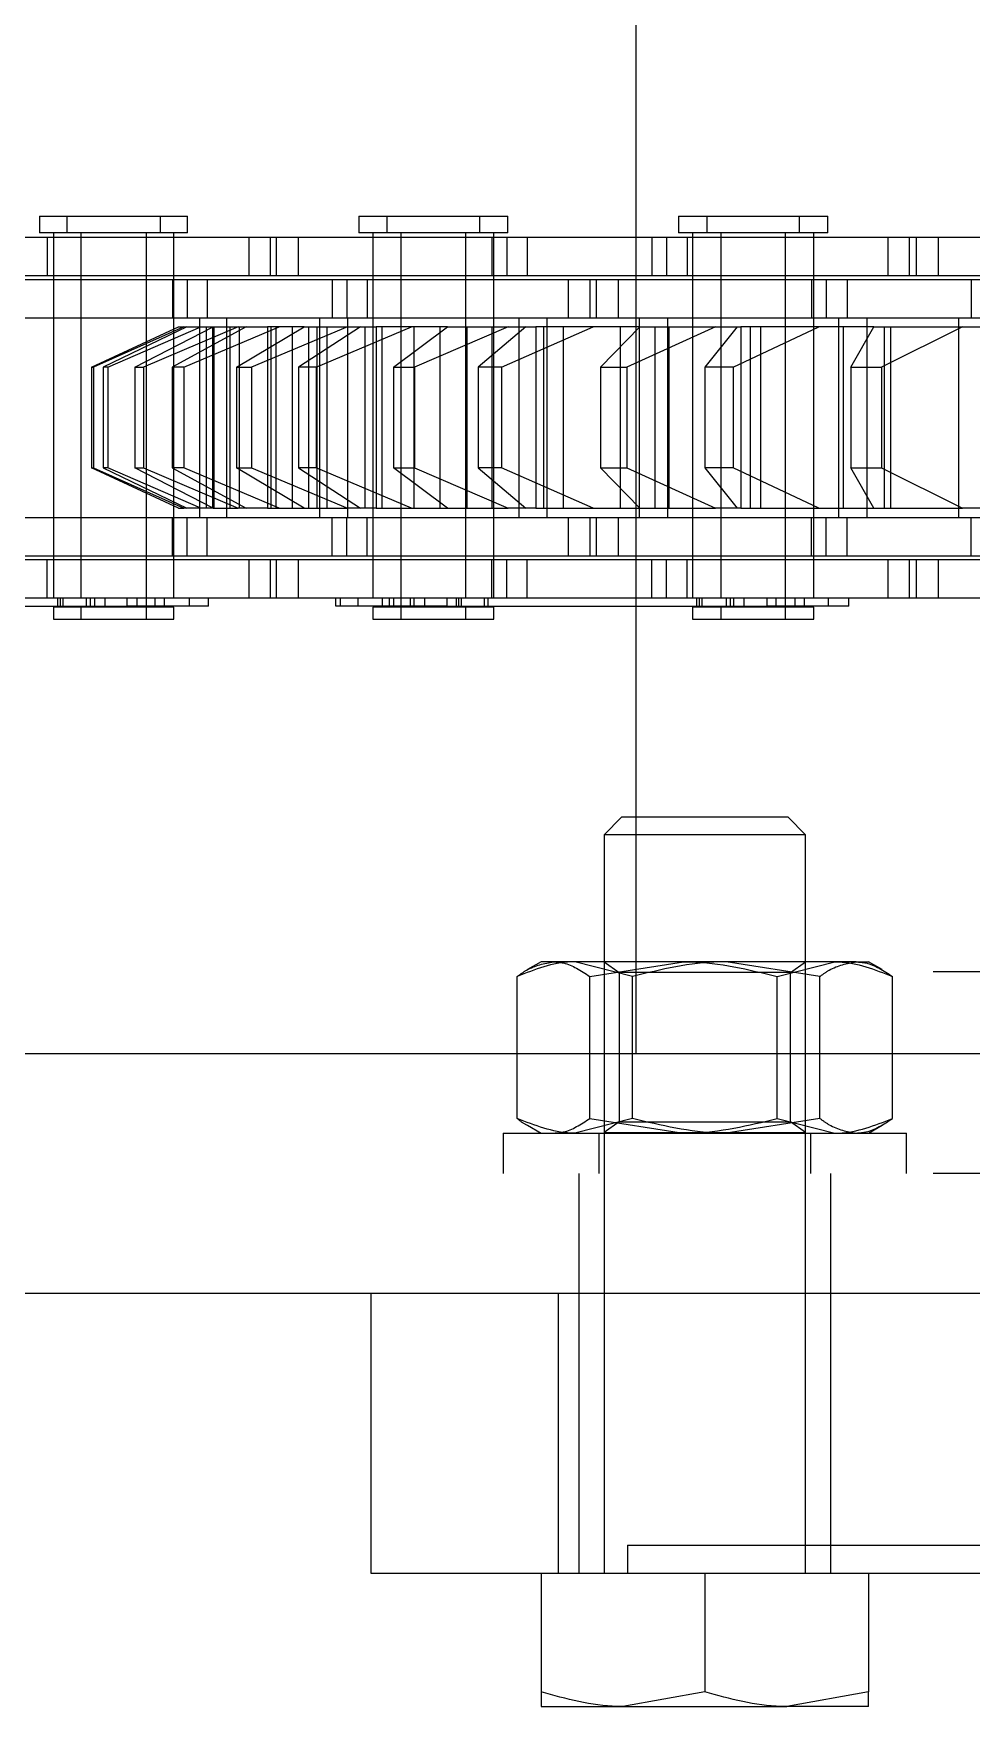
# Model space of a CAD drawing. Header units: metres. Extents: x 0 to 21025, y 0 to 14850.
# Drawn here: x 6306.4 to 6343.6, y 9030.2 to 9096.6 of the extents above; entities that cross this region are included whole.
import ezdxf

# ---------------------------------------------------------------- set-up
doc = ezdxf.new("R2010")
doc.units = ezdxf.units.M
doc.header["$LTSCALE"] = 25
doc.linetypes.add('HIDDEN2', pattern=[4.7625, 3.175, -1.5875])
doc.layers.add('SL4', color=4, linetype='Continuous')
doc.layers.add('ST1', color=7, linetype='HIDDEN2')

msp = doc.modelspace()

# ---------------------------------------------------------------- linework, layer by layer
at = {"layer": 'SL4'}
for p, q in [((6330.277, 9121.384), (6330.277, 9056.144)), ((5540.514, 9056.144), (6330.277, 9056.144)), ((6330.277, 9056.144), (6485.517, 9056.144)), ((6490.517, 9046.619), (5540.514, 9046.619)), ((6319.764, 9046.619), (6319.764, 9035.519)), ((6327.192, 9046.619), (6327.192, 9035.519)), ((6329.947, 9036.629), (6329.947, 9035.519)), ((6329.947, 9036.629), (6367.135, 9036.629)), ((6319.764, 9035.519), (6327.192, 9035.519)), ((6326.514, 9035.519), (6326.514, 9030.799)), ((6327.192, 9035.519), (6329.947, 9035.519)), ((6329.947, 9035.519), (6350.119, 9035.519)), ((6333.014, 9035.519), (6333.014, 9030.799)), ((6339.514, 9035.519), (6339.514, 9030.799)), ((6333.014, 9030.799), (6329.764, 9030.219)), ((6339.514, 9030.799), (6336.264, 9030.219)), ((6326.514, 9030.219), (6329.764, 9030.219)), ((6329.764, 9030.219), (6336.264, 9030.219)), ((6339.514, 9030.219), (6336.264, 9030.219))]:
    msp.add_line(p, q, dxfattribs=at)
for points, knots in [([(6329.764, 9030.219), (6329.687, 9030.219), (6328.59, 9030.227), (6327.514, 9030.524), (6326.514, 9030.799)], [0, 0, 0, 0, 0.0702148, 1, 1, 1, 1]), ([(6326.514, 9030.799), (6326.514, 9030.564), (6326.514, 9030.254), (6326.514, 9030.226), (6326.514, 9030.219)], [0, 0, 0, 0, 0.7581486, 1, 1, 1, 1]), ([(6336.264, 9030.219), (6336.187, 9030.219), (6335.09, 9030.227), (6334.014, 9030.524), (6333.014, 9030.799)], [0, 0, 0, 0, 0.0702148, 1, 1, 1, 1]), ([(6339.514, 9030.219), (6339.514, 9030.226), (6339.514, 9030.254), (6339.514, 9030.564), (6339.514, 9030.799)], [0, 0, 0, 0, 0.241851, 1, 1, 1, 1])]:
    msp.add_open_spline(points, degree=3, knots=knots, dxfattribs=at)
at = {"layer": 'ST1'}
for p, q in [((6306.612, 9089.384), (6307.693, 9089.384)), ((6306.612, 9089.384), (6306.612, 9088.725)), ((6307.693, 9089.384), (6312.49, 9089.384)), ((6307.693, 9089.384), (6307.693, 9088.725)), ((6311.409, 9088.725), (6311.409, 9089.384)), ((6312.49, 9088.725), (6312.49, 9089.384)), ((6319.29, 9089.384), (6320.393, 9089.384)), ((6319.29, 9089.384), (6319.29, 9088.725)), ((6320.393, 9089.384), (6325.19, 9089.384)), ((6320.393, 9089.384), (6320.393, 9088.725)), ((6324.087, 9088.725), (6324.087, 9089.384)), ((6325.19, 9088.725), (6325.19, 9089.384)), ((6331.969, 9089.384), (6333.093, 9089.384)), ((6331.969, 9089.384), (6331.969, 9088.725)), ((6333.093, 9089.384), (6337.89, 9089.384)), ((6333.093, 9089.384), (6333.093, 9088.725)), ((6336.766, 9088.725), (6336.766, 9089.384)), ((6337.89, 9088.725), (6337.89, 9089.384)), ((6300.567, 9088.541), (6306.917, 9088.541)), ((6306.616, 9088.725), (6306.612, 9088.725)), ((6307.693, 9088.725), (6306.616, 9088.725)), ((6306.917, 9088.541), (6306.917, 9087.021)), ((6306.917, 9088.541), (6316.012, 9088.541)), ((6307.166, 9088.725), (6307.166, 9074.227)), ((6307.166, 9088.541), (6307.166, 9087.021)), ((6312.49, 9088.725), (6307.693, 9088.725)), ((6308.247, 9088.725), (6308.247, 9074.227)), ((6308.247, 9088.541), (6308.247, 9087.021)), ((6310.856, 9074.227), (6310.856, 9088.725)), ((6310.856, 9087.021), (6310.856, 9088.541)), ((6311.937, 9074.227), (6311.937, 9088.725)), ((6311.937, 9087.021), (6311.937, 9088.541)), ((6314.931, 9087.021), (6314.931, 9088.541)), ((6315.769, 9088.541), (6315.769, 9087.021)), ((6316.012, 9088.541), (6316.872, 9088.541)), ((6316.012, 9087.021), (6316.012, 9088.541)), ((6316.872, 9088.541), (6325.967, 9088.541)), ((6316.872, 9088.541), (6316.872, 9087.021)), ((6319.295, 9088.725), (6319.29, 9088.725)), ((6320.393, 9088.725), (6319.295, 9088.725)), ((6319.844, 9088.725), (6319.844, 9074.227)), ((6319.844, 9088.541), (6319.844, 9087.021)), ((6325.19, 9088.725), (6320.393, 9088.725)), ((6320.947, 9088.725), (6320.947, 9074.227)), ((6320.947, 9088.541), (6320.947, 9087.021)), ((6323.534, 9074.227), (6323.534, 9088.725)), ((6323.534, 9087.021), (6323.534, 9088.541)), ((6324.566, 9088.541), (6324.566, 9087.021)), ((6324.637, 9074.227), (6324.637, 9088.725)), ((6324.637, 9087.021), (6324.637, 9088.541)), ((6325.151, 9088.541), (6325.151, 9087.021)), ((6325.967, 9088.541), (6325.967, 9087.021)), ((6325.967, 9088.541), (6332.317, 9088.541)), ((6330.906, 9088.541), (6330.906, 9087.021)), ((6331.49, 9088.541), (6331.49, 9087.021)), ((6331.973, 9088.725), (6331.969, 9088.725)), ((6333.093, 9088.725), (6331.973, 9088.725)), ((6332.317, 9088.541), (6332.317, 9087.021)), ((6332.317, 9088.541), (6341.412, 9088.541)), ((6332.522, 9088.725), (6332.522, 9074.227)), ((6332.522, 9088.541), (6332.522, 9087.021)), ((6337.89, 9088.725), (6333.093, 9088.725)), ((6333.647, 9088.725), (6333.647, 9074.227)), ((6333.647, 9088.541), (6333.647, 9087.021)), ((6336.212, 9074.227), (6336.212, 9088.725)), ((6336.212, 9087.021), (6336.212, 9088.541)), ((6337.337, 9074.227), (6337.337, 9088.725)), ((6337.337, 9087.021), (6337.337, 9088.541)), ((6340.287, 9087.021), (6340.287, 9088.541)), ((6341.126, 9088.541), (6341.126, 9087.021)), ((6341.412, 9088.541), (6342.272, 9088.541)), ((6341.412, 9087.021), (6341.412, 9088.541)), ((6342.272, 9088.541), (6351.367, 9088.541)), ((6342.272, 9088.541), (6342.272, 9087.021)), ((6300.567, 9087.021), (6306.917, 9087.021)), ((6306.917, 9087.021), (6316.012, 9087.021)), ((6316.012, 9087.021), (6316.872, 9087.021)), ((6316.872, 9087.021), (6325.967, 9087.021)), ((6325.967, 9087.021), (6332.317, 9087.021)), ((6332.317, 9087.021), (6341.412, 9087.021)), ((6341.412, 9087.021), (6342.272, 9087.021)), ((6342.272, 9087.021), (6351.367, 9087.021)), ((6304.172, 9086.869), (6313.267, 9086.869)), ((6307.166, 9086.869), (6307.166, 9085.349)), ((6308.247, 9086.869), (6308.247, 9085.349)), ((6310.856, 9085.349), (6310.856, 9086.869)), ((6311.888, 9086.869), (6311.888, 9085.349)), ((6311.937, 9085.349), (6311.937, 9086.869)), ((6312.472, 9086.869), (6312.472, 9085.349)), ((6313.267, 9086.869), (6313.267, 9085.349)), ((6313.267, 9086.869), (6319.617, 9086.869)), ((6318.227, 9086.869), (6318.227, 9085.349)), ((6318.812, 9086.869), (6318.812, 9085.349)), ((6319.617, 9086.869), (6319.617, 9085.349)), ((6319.617, 9086.869), (6328.712, 9086.869)), ((6319.844, 9086.869), (6319.844, 9085.349)), ((6320.947, 9086.869), (6320.947, 9085.349)), ((6323.534, 9085.349), (6323.534, 9086.869)), ((6324.637, 9085.349), (6324.637, 9086.869)), ((6327.609, 9085.349), (6327.609, 9086.869)), ((6328.447, 9086.869), (6328.447, 9085.349)), ((6328.712, 9086.869), (6329.572, 9086.869)), ((6328.712, 9085.349), (6328.712, 9086.869)), ((6329.572, 9086.869), (6338.667, 9086.869)), ((6329.572, 9086.869), (6329.572, 9085.349)), ((6332.522, 9086.869), (6332.522, 9085.349)), ((6333.647, 9086.869), (6333.647, 9085.349)), ((6336.212, 9085.349), (6336.212, 9086.869)), ((6337.245, 9086.869), (6337.245, 9085.349)), ((6337.337, 9085.349), (6337.337, 9086.869)), ((6337.829, 9086.869), (6337.829, 9085.349)), ((6338.667, 9086.869), (6338.667, 9085.349)), ((6338.667, 9086.869), (6345.017, 9086.869)), ((6343.584, 9086.869), (6343.584, 9085.349)), ((6304.172, 9085.349), (6313.267, 9085.349)), ((6307.166, 9085.349), (6307.166, 9077.419)), ((6308.247, 9085.349), (6308.247, 9077.419)), ((6308.675, 9083.384), (6312.128, 9084.984)), ((6312.346, 9084.984), (6308.75, 9083.384)), ((6312.454, 9084.984), (6309.135, 9083.384)), ((6309.328, 9083.384), (6313.009, 9084.984)), ((6310.394, 9083.384), (6313.509, 9084.984)), ((6314.495, 9084.984), (6310.737, 9083.384)), ((6310.856, 9077.419), (6310.856, 9085.349)), ((6314.813, 9084.984), (6311.878, 9083.384)), ((6311.937, 9077.419), (6311.937, 9085.349)), ((6312.128, 9084.984), (6312.346, 9084.984)), ((6312.333, 9083.384), (6316.124, 9084.984)), ((6312.346, 9084.984), (6313.481, 9084.984)), ((6312.971, 9077.419), (6312.971, 9085.349)), ((6313.232, 9084.984), (6313.232, 9077.784)), ((6313.267, 9085.349), (6319.617, 9085.349)), ((6313.481, 9084.984), (6313.481, 9077.784)), ((6313.509, 9084.984), (6314.495, 9084.984)), ((6313.526, 9084.984), (6313.526, 9077.784)), ((6314.052, 9077.419), (6314.052, 9085.349)), ((6314.159, 9084.984), (6314.159, 9077.784)), ((6314.432, 9083.384), (6317.108, 9084.984)), ((6314.495, 9084.984), (6315.654, 9084.984)), ((6314.532, 9084.984), (6314.532, 9077.784)), ((6318.829, 9084.984), (6315.03, 9083.384)), ((6315.654, 9084.984), (6315.654, 9077.784)), ((6317.108, 9084.984), (6315.654, 9084.984)), ((6315.789, 9084.984), (6315.789, 9077.784)), ((6316.008, 9077.784), (6316.008, 9084.984)), ((6316.647, 9077.784), (6316.647, 9084.984)), ((6319.348, 9084.984), (6316.891, 9083.384)), ((6317.108, 9084.984), (6318.829, 9084.984)), ((6317.283, 9084.984), (6317.283, 9077.784)), ((6317.595, 9083.384), (6321.373, 9084.984)), ((6317.634, 9077.784), (6317.634, 9084.984)), ((6317.729, 9085.349), (6317.729, 9077.419)), ((6318.017, 9084.984), (6318.017, 9077.784)), ((6318.829, 9084.984), (6319.976, 9084.984)), ((6318.832, 9085.349), (6318.832, 9077.419)), ((6319.532, 9077.784), (6319.532, 9084.984)), ((6319.617, 9085.349), (6328.712, 9085.349)), ((6319.844, 9085.349), (6319.844, 9077.419)), ((6319.976, 9084.984), (6319.976, 9077.784)), ((6322.809, 9084.984), (6319.976, 9084.984)), ((6320.197, 9084.984), (6320.197, 9077.784)), ((6320.658, 9083.384), (6322.809, 9084.984)), ((6320.947, 9085.349), (6320.947, 9077.419)), ((6321.475, 9077.784), (6321.475, 9084.984)), ((6325.21, 9084.984), (6321.492, 9083.384)), ((6322.504, 9084.984), (6322.504, 9077.784)), ((6322.809, 9084.984), (6325.21, 9084.984)), ((6323.534, 9077.419), (6323.534, 9085.349)), ((6323.574, 9084.984), (6323.574, 9077.784)), ((6325.913, 9084.984), (6324.014, 9083.384)), ((6324.57, 9077.784), (6324.57, 9084.984)), ((6324.637, 9077.419), (6324.637, 9085.349)), ((6324.943, 9083.384), (6328.587, 9084.984)), ((6325.21, 9084.984), (6326.308, 9084.984)), ((6325.649, 9077.419), (6325.649, 9085.349)), ((6326.308, 9084.984), (6326.308, 9077.784)), ((6330.429, 9084.984), (6326.308, 9084.984)), ((6326.607, 9084.984), (6326.607, 9077.784)), ((6326.752, 9077.419), (6326.752, 9085.349)), ((6327.406, 9077.784), (6327.406, 9084.984)), ((6328.712, 9085.349), (6329.572, 9085.349)), ((6328.873, 9083.384), (6330.429, 9084.984)), ((6329.572, 9085.349), (6338.667, 9085.349)), ((6329.653, 9084.984), (6329.653, 9077.784)), ((6333.433, 9084.984), (6329.915, 9083.384)), ((6330.407, 9085.349), (6330.407, 9077.419)), ((6330.429, 9084.984), (6333.433, 9084.984)), ((6331.026, 9084.984), (6331.026, 9077.784)), ((6331.532, 9085.349), (6331.532, 9077.419)), ((6331.599, 9077.784), (6331.599, 9084.984)), ((6332.522, 9085.349), (6332.522, 9077.419)), ((6334.297, 9084.984), (6333.017, 9083.384)), ((6333.433, 9084.984), (6334.447, 9084.984)), ((6333.647, 9085.349), (6333.647, 9077.419)), ((6334.141, 9083.384), (6337.535, 9084.984)), ((6334.447, 9084.984), (6334.447, 9077.784)), ((6339.724, 9084.984), (6334.447, 9084.984)), ((6334.815, 9084.984), (6334.815, 9077.784)), ((6335.236, 9077.784), (6335.236, 9084.984)), ((6336.212, 9077.419), (6336.212, 9085.349)), ((6337.337, 9077.419), (6337.337, 9085.349)), ((6338.327, 9077.419), (6338.327, 9085.349)), ((6338.501, 9084.984), (6338.501, 9077.784)), ((6338.667, 9085.349), (6345.017, 9085.349)), ((6338.811, 9083.384), (6339.724, 9084.984)), ((6339.452, 9077.419), (6339.452, 9085.349)), ((6339.724, 9084.984), (6343.233, 9084.984)), ((6343.233, 9084.984), (6340.029, 9083.384)), ((6340.134, 9084.984), (6340.134, 9077.784)), ((6340.393, 9077.784), (6340.393, 9084.984)), ((6343.086, 9085.349), (6343.086, 9077.419)), ((6343.233, 9084.984), (6344.13, 9084.984)), ((6308.675, 9083.384), (6308.75, 9083.384)), ((6308.675, 9083.384), (6308.675, 9079.384)), ((6308.75, 9083.384), (6308.75, 9079.384)), ((6309.135, 9083.384), (6309.135, 9079.384)), ((6309.328, 9083.384), (6309.135, 9083.384)), ((6309.328, 9083.384), (6309.328, 9079.384)), ((6310.394, 9083.384), (6310.737, 9083.384)), ((6310.394, 9083.384), (6310.394, 9079.384)), ((6310.737, 9083.384), (6310.737, 9079.384)), ((6311.878, 9083.384), (6311.878, 9079.384)), ((6312.333, 9083.384), (6311.878, 9083.384)), ((6312.333, 9083.384), (6312.333, 9079.384)), ((6314.432, 9083.384), (6315.03, 9083.384)), ((6314.432, 9083.384), (6314.432, 9079.384)), ((6315.03, 9083.384), (6315.03, 9079.384)), ((6316.891, 9083.384), (6316.891, 9079.384)), ((6317.595, 9083.384), (6316.891, 9083.384)), ((6317.595, 9083.384), (6317.595, 9079.384)), ((6320.658, 9083.384), (6321.492, 9083.384)), ((6320.658, 9083.384), (6320.658, 9079.384)), ((6321.492, 9083.384), (6321.492, 9079.384)), ((6324.014, 9083.384), (6324.014, 9079.384)), ((6324.943, 9083.384), (6324.014, 9083.384)), ((6324.943, 9083.384), (6324.943, 9079.384)), ((6328.873, 9083.384), (6329.915, 9083.384)), ((6328.873, 9083.384), (6328.873, 9079.384)), ((6329.915, 9083.384), (6329.915, 9079.384)), ((6333.017, 9083.384), (6333.017, 9079.384)), ((6334.141, 9083.384), (6333.017, 9083.384)), ((6334.141, 9083.384), (6334.141, 9079.384)), ((6338.811, 9083.384), (6340.029, 9083.384)), ((6338.811, 9083.384), (6338.811, 9079.384)), ((6340.029, 9083.384), (6340.029, 9079.384)), ((6312.128, 9077.784), (6308.675, 9079.384)), ((6308.675, 9079.384), (6308.75, 9079.384)), ((6308.75, 9079.384), (6312.346, 9077.784)), ((6309.135, 9079.384), (6312.454, 9077.784)), ((6309.328, 9079.384), (6309.135, 9079.384)), ((6313.009, 9077.784), (6309.328, 9079.384)), ((6313.509, 9077.784), (6310.394, 9079.384)), ((6310.394, 9079.384), (6310.737, 9079.384)), ((6310.737, 9079.384), (6314.495, 9077.784)), ((6311.878, 9079.384), (6314.813, 9077.784)), ((6312.333, 9079.384), (6311.878, 9079.384)), ((6316.124, 9077.784), (6312.333, 9079.384)), ((6317.108, 9077.784), (6314.432, 9079.384)), ((6314.432, 9079.384), (6315.03, 9079.384)), ((6315.03, 9079.384), (6318.829, 9077.784)), ((6316.891, 9079.384), (6319.348, 9077.784)), ((6317.595, 9079.384), (6316.891, 9079.384)), ((6321.373, 9077.784), (6317.595, 9079.384)), ((6322.809, 9077.784), (6320.658, 9079.384)), ((6320.658, 9079.384), (6321.492, 9079.384)), ((6321.492, 9079.384), (6325.21, 9077.784)), ((6324.014, 9079.384), (6325.913, 9077.784)), ((6324.943, 9079.384), (6324.014, 9079.384)), ((6328.587, 9077.784), (6324.943, 9079.384)), ((6328.873, 9079.384), (6329.915, 9079.384)), ((6330.429, 9077.784), (6328.873, 9079.384)), ((6329.915, 9079.384), (6333.433, 9077.784)), ((6333.017, 9079.384), (6334.297, 9077.784)), ((6334.141, 9079.384), (6333.017, 9079.384)), ((6337.535, 9077.784), (6334.141, 9079.384)), ((6339.724, 9077.784), (6338.811, 9079.384)), ((6338.811, 9079.384), (6340.029, 9079.384)), ((6340.029, 9079.384), (6343.233, 9077.784)), ((6312.128, 9077.784), (6312.346, 9077.784)), ((6313.481, 9077.784), (6312.346, 9077.784)), ((6313.509, 9077.784), (6314.495, 9077.784)), ((6315.654, 9077.784), (6314.495, 9077.784)), ((6315.654, 9077.784), (6317.108, 9077.784)), ((6317.108, 9077.784), (6318.829, 9077.784)), ((6319.976, 9077.784), (6318.829, 9077.784)), ((6319.976, 9077.784), (6322.809, 9077.784)), ((6322.809, 9077.784), (6325.21, 9077.784)), ((6326.308, 9077.784), (6325.21, 9077.784)), ((6326.308, 9077.784), (6330.429, 9077.784)), ((6330.429, 9077.784), (6333.433, 9077.784)), ((6334.447, 9077.784), (6333.433, 9077.784)), ((6334.447, 9077.784), (6339.724, 9077.784)), ((6339.724, 9077.784), (6343.233, 9077.784)), ((6344.13, 9077.784), (6343.233, 9077.784)), ((6304.172, 9077.419), (6313.267, 9077.419)), ((6307.166, 9077.419), (6307.166, 9075.899)), ((6308.247, 9077.419), (6308.247, 9075.899)), ((6310.856, 9075.899), (6310.856, 9077.419)), ((6311.888, 9075.899), (6311.888, 9077.419)), ((6311.937, 9075.899), (6311.937, 9077.419)), ((6312.472, 9075.899), (6312.472, 9077.419)), ((6313.267, 9075.899), (6313.267, 9077.419)), ((6313.267, 9077.419), (6319.617, 9077.419)), ((6318.227, 9075.899), (6318.227, 9077.419)), ((6318.812, 9075.899), (6318.812, 9077.419)), ((6319.617, 9075.899), (6319.617, 9077.419)), ((6319.617, 9077.419), (6328.712, 9077.419)), ((6319.844, 9077.419), (6319.844, 9075.899)), ((6320.947, 9077.419), (6320.947, 9075.899)), ((6323.534, 9075.899), (6323.534, 9077.419)), ((6324.637, 9075.899), (6324.637, 9077.419)), ((6327.609, 9075.899), (6327.609, 9077.419)), ((6328.447, 9077.419), (6328.447, 9075.899)), ((6328.712, 9077.419), (6329.572, 9077.419)), ((6328.712, 9075.899), (6328.712, 9077.419)), ((6329.572, 9077.419), (6338.667, 9077.419)), ((6329.572, 9077.419), (6329.572, 9075.899)), ((6332.522, 9077.419), (6332.522, 9075.899)), ((6333.647, 9077.419), (6333.647, 9075.899)), ((6336.212, 9075.899), (6336.212, 9077.419)), ((6337.245, 9075.899), (6337.245, 9077.419)), ((6337.337, 9075.899), (6337.337, 9077.419)), ((6337.829, 9075.899), (6337.829, 9077.419)), ((6338.667, 9075.899), (6338.667, 9077.419)), ((6338.667, 9077.419), (6345.017, 9077.419)), ((6343.584, 9075.899), (6343.584, 9077.419)), ((6300.567, 9075.747), (6306.917, 9075.747)), ((6304.172, 9075.899), (6313.267, 9075.899)), ((6306.917, 9074.227), (6306.917, 9075.747)), ((6306.917, 9075.747), (6316.012, 9075.747)), ((6307.166, 9075.747), (6307.166, 9074.227)), ((6308.247, 9075.747), (6308.247, 9074.227)), ((6310.856, 9073.894), (6310.856, 9075.747)), ((6311.937, 9074.227), (6311.937, 9075.747)), ((6313.267, 9075.899), (6319.617, 9075.899)), ((6314.931, 9074.227), (6314.931, 9075.747)), ((6315.769, 9075.747), (6315.769, 9074.227)), ((6316.012, 9075.747), (6316.872, 9075.747)), ((6316.012, 9074.227), (6316.012, 9075.747)), ((6316.872, 9075.747), (6325.967, 9075.747)), ((6316.872, 9075.747), (6316.872, 9074.227)), ((6319.617, 9075.899), (6328.712, 9075.899)), ((6319.844, 9075.747), (6319.844, 9074.227)), ((6320.947, 9075.747), (6320.947, 9073.894)), ((6323.534, 9074.227), (6323.534, 9075.747)), ((6324.566, 9074.227), (6324.566, 9075.747)), ((6324.637, 9074.227), (6324.637, 9075.747)), ((6325.151, 9074.227), (6325.151, 9075.747)), ((6325.967, 9074.227), (6325.967, 9075.747)), ((6325.967, 9075.747), (6332.317, 9075.747)), ((6328.712, 9075.899), (6329.572, 9075.899)), ((6329.572, 9075.899), (6338.667, 9075.899)), ((6330.906, 9074.227), (6330.906, 9075.747)), ((6331.49, 9074.227), (6331.49, 9075.747)), ((6332.317, 9074.227), (6332.317, 9075.747)), ((6332.317, 9075.747), (6341.412, 9075.747)), ((6332.522, 9075.747), (6332.522, 9074.227)), ((6333.647, 9075.747), (6333.647, 9074.227)), ((6336.212, 9073.894), (6336.212, 9075.747)), ((6337.337, 9074.227), (6337.337, 9075.747)), ((6338.667, 9075.899), (6345.017, 9075.899)), ((6340.287, 9074.227), (6340.287, 9075.747)), ((6341.126, 9075.747), (6341.126, 9074.227)), ((6341.412, 9075.747), (6342.272, 9075.747)), ((6341.412, 9074.227), (6341.412, 9075.747)), ((6342.272, 9075.747), (6351.367, 9075.747)), ((6342.272, 9075.747), (6342.272, 9074.227)), ((6297.392, 9073.894), (6310.092, 9073.894)), ((6300.567, 9074.227), (6306.917, 9074.227)), ((6306.917, 9074.227), (6316.012, 9074.227)), ((6308.247, 9073.858), (6307.166, 9073.858)), ((6307.166, 9073.858), (6307.166, 9073.384)), ((6307.343, 9073.894), (6307.343, 9074.227)), ((6307.446, 9073.894), (6307.446, 9074.227)), ((6307.535, 9074.227), (6307.535, 9073.858)), ((6311.937, 9073.858), (6308.247, 9073.858)), ((6308.247, 9073.858), (6308.247, 9073.384)), ((6308.473, 9073.894), (6308.473, 9074.227)), ((6308.616, 9074.227), (6308.616, 9073.858)), ((6308.803, 9073.894), (6308.803, 9074.227)), ((6309.218, 9073.894), (6309.218, 9074.227)), ((6310.092, 9073.894), (6310.092, 9074.227)), ((6313.322, 9073.894), (6310.092, 9073.894)), ((6310.487, 9073.858), (6310.487, 9074.227)), ((6310.856, 9073.384), (6310.856, 9073.858)), ((6311.199, 9073.894), (6311.199, 9074.227)), ((6311.568, 9073.858), (6311.568, 9074.227)), ((6311.937, 9073.384), (6311.937, 9073.858)), ((6312.563, 9073.894), (6312.563, 9074.227)), ((6313.322, 9073.894), (6313.322, 9074.227)), ((6316.012, 9074.227), (6316.872, 9074.227)), ((6316.872, 9074.227), (6325.967, 9074.227)), ((6318.377, 9073.894), (6318.377, 9074.227)), ((6318.55, 9073.894), (6318.377, 9073.894)), ((6318.55, 9073.894), (6318.55, 9074.227)), ((6319.24, 9073.894), (6318.55, 9073.894)), ((6319.24, 9074.227), (6319.24, 9073.894)), ((6322.792, 9073.894), (6319.24, 9073.894)), ((6320.947, 9073.858), (6319.844, 9073.858)), ((6319.844, 9073.858), (6319.844, 9073.384)), ((6320.213, 9074.227), (6320.213, 9073.858)), ((6320.498, 9073.894), (6320.498, 9074.227)), ((6320.67, 9073.894), (6320.67, 9074.227)), ((6324.637, 9073.858), (6320.947, 9073.858)), ((6320.947, 9073.858), (6320.947, 9073.384)), ((6321.316, 9074.227), (6321.316, 9073.858)), ((6321.481, 9073.894), (6321.481, 9074.227)), ((6321.897, 9073.894), (6321.897, 9074.227)), ((6322.792, 9073.894), (6322.792, 9074.227)), ((6322.792, 9073.894), (6335.492, 9073.894)), ((6323.165, 9073.858), (6323.165, 9074.227)), ((6323.253, 9073.894), (6323.253, 9074.227)), ((6323.357, 9073.894), (6323.357, 9074.227)), ((6323.534, 9073.384), (6323.534, 9073.858)), ((6324.268, 9073.858), (6324.268, 9074.227)), ((6324.411, 9073.894), (6324.411, 9074.227)), ((6324.637, 9073.384), (6324.637, 9073.858)), ((6325.967, 9074.227), (6332.317, 9074.227)), ((6332.317, 9074.227), (6341.412, 9074.227)), ((6333.647, 9073.858), (6332.522, 9073.858)), ((6332.522, 9073.858), (6332.522, 9073.384)), ((6332.699, 9073.894), (6332.699, 9074.227)), ((6332.803, 9073.894), (6332.803, 9074.227)), ((6332.891, 9074.227), (6332.891, 9073.858)), ((6337.337, 9073.858), (6333.647, 9073.858)), ((6333.647, 9073.858), (6333.647, 9073.384)), ((6333.873, 9073.894), (6333.873, 9074.227)), ((6334.016, 9074.227), (6334.016, 9073.858)), ((6334.16, 9073.894), (6334.16, 9074.227)), ((6334.575, 9073.894), (6334.575, 9074.227)), ((6335.492, 9073.894), (6335.492, 9074.227)), ((6338.722, 9073.894), (6335.492, 9073.894)), ((6335.843, 9073.858), (6335.843, 9074.227)), ((6336.212, 9073.384), (6336.212, 9073.858)), ((6336.599, 9073.894), (6336.599, 9074.227)), ((6336.968, 9073.858), (6336.968, 9074.227)), ((6337.337, 9073.384), (6337.337, 9073.858)), ((6337.919, 9073.894), (6337.919, 9074.227)), ((6338.722, 9073.894), (6338.722, 9074.227)), ((6341.412, 9074.227), (6342.272, 9074.227)), ((6342.272, 9074.227), (6351.367, 9074.227)), ((6307.166, 9073.384), (6308.247, 9073.384)), ((6308.247, 9073.384), (6311.937, 9073.384)), ((6319.844, 9073.384), (6320.947, 9073.384)), ((6320.947, 9073.384), (6324.637, 9073.384)), ((6332.522, 9073.384), (6333.647, 9073.384)), ((6333.647, 9073.384), (6337.337, 9073.384)), ((6329.705, 9065.519), (6329.014, 9064.828)), ((6336.324, 9065.519), (6329.705, 9065.519)), ((6337.014, 9064.828), (6336.324, 9065.519)), ((6337.014, 9064.828), (6329.014, 9064.828)), ((6329.014, 9064.828), (6329.014, 9035.519)), ((6337.014, 9035.519), (6337.014, 9064.828)), ((6326.514, 9059.781), (6325.977, 9059.471)), ((6327.856, 9059.781), (6326.514, 9059.781)), ((6330.139, 9059.201), (6327.856, 9059.781)), ((6333.86, 9059.781), (6327.856, 9059.781)), ((6328.447, 9059.201), (6332.168, 9059.781)), ((6329.014, 9059.781), (6329.614, 9059.361)), ((6337.581, 9059.201), (6333.86, 9059.781)), ((6339.018, 9059.781), (6333.86, 9059.781)), ((6335.889, 9059.201), (6338.173, 9059.781)), ((6336.414, 9059.361), (6337.014, 9059.781)), ((6339.018, 9059.781), (6339.514, 9059.781)), ((6340.051, 9059.471), (6339.514, 9059.781)), ((6540.514, 9059.381), (5540.514, 9059.381)), ((6325.572, 9053.562), (6325.572, 9059.201)), ((6328.447, 9053.562), (6328.447, 9059.201)), ((6336.155, 9059.361), (6329.614, 9059.361)), ((6329.614, 9059.361), (6329.614, 9053.427)), ((6330.139, 9053.562), (6330.139, 9059.201)), ((6335.889, 9053.562), (6335.889, 9059.201)), ((6336.414, 9059.361), (6336.155, 9059.361)), ((6336.414, 9053.427), (6336.414, 9059.361)), ((6337.581, 9053.562), (6337.581, 9059.201)), ((6340.456, 9053.562), (6340.456, 9059.201)), ((5540.514, 9056.144), (6330.277, 9056.144)), ((6325.977, 9053.291), (6326.514, 9052.981)), ((6330.139, 9053.562), (6327.856, 9052.981)), ((6328.447, 9053.562), (6332.168, 9052.981)), ((6329.614, 9053.427), (6329.014, 9053.006)), ((6329.614, 9053.427), (6336.414, 9053.427)), ((6337.581, 9053.562), (6333.86, 9052.981)), ((6335.889, 9053.562), (6338.173, 9052.981)), ((6337.014, 9053.006), (6336.414, 9053.427)), ((6339.514, 9052.981), (6340.051, 9053.291)), ((6325.014, 9052.981), (6341.014, 9052.981)), ((6325.014, 9052.981), (6325.014, 9051.381)), ((6328.814, 9052.981), (6328.814, 9051.381)), ((6329.014, 9053.006), (6336.709, 9053.006)), ((6329.014, 9053.006), (6329.014, 9052.981)), ((6336.709, 9053.006), (6337.014, 9053.006)), ((6337.014, 9052.981), (6337.014, 9053.006)), ((6337.214, 9051.381), (6337.214, 9052.981)), ((6341.014, 9051.381), (6341.014, 9052.981)), ((6540.514, 9051.381), (5540.514, 9051.381)), ((6328.014, 9051.381), (6328.014, 9046.619)), ((6338.014, 9046.619), (6338.014, 9051.381)), ((6327.192, 9046.619), (6327.192, 9035.519)), ((6328.014, 9046.619), (6328.014, 9035.519)), ((6338.014, 9035.519), (6338.014, 9046.619))]:
    msp.add_line(p, q, dxfattribs=at)
for points, knots in [([(6327.856, 9059.781), (6327.802, 9059.78), (6327.031, 9059.772), (6326.275, 9059.476), (6325.572, 9059.201)], [0, 0, 0, 0, 0.070215, 1, 1, 1, 1]), ([(6325.572, 9059.201), (6325.693, 9059.288), (6326.162, 9059.628), (6326.648, 9059.716), (6327.01, 9059.781)], [0, 0, 0, 0, 0.2575513, 1, 1, 1, 1]), ([(6327.01, 9059.781), (6327.141, 9059.772), (6327.627, 9059.74), (6328.101, 9059.429), (6328.447, 9059.201)], [0, 0, 0, 0, 0.2686336, 1, 1, 1, 1]), ([(6333.86, 9059.781), (6333.772, 9059.78), (6332.515, 9059.772), (6331.284, 9059.476), (6330.139, 9059.201)], [0, 0, 0, 0, 0.070215, 1, 1, 1, 1]), ([(6332.168, 9059.781), (6332.257, 9059.78), (6333.513, 9059.772), (6334.744, 9059.476), (6335.889, 9059.201)], [0, 0, 0, 0, 0.070215, 1, 1, 1, 1]), ([(6337.581, 9059.201), (6337.702, 9059.288), (6338.17, 9059.628), (6338.657, 9059.716), (6339.018, 9059.781)], [0, 0, 0, 0, 0.257551, 1, 1, 1, 1]), ([(6338.173, 9059.781), (6338.227, 9059.78), (6338.998, 9059.772), (6339.753, 9059.476), (6340.456, 9059.201)], [0, 0, 0, 0, 0.0702148, 1, 1, 1, 1]), ([(6339.018, 9059.781), (6339.149, 9059.772), (6339.636, 9059.74), (6340.109, 9059.429), (6340.456, 9059.201)], [0, 0, 0, 0, 0.268634, 1, 1, 1, 1]), ([(6327.856, 9052.981), (6327.802, 9052.982), (6327.031, 9052.99), (6326.275, 9053.286), (6325.572, 9053.562)], [0, 0, 0, 0, 0.0702148, 1, 1, 1, 1]), ([(6325.572, 9053.562), (6325.692, 9053.46), (6325.823, 9053.348), (6325.959, 9053.308), (6325.97, 9053.305)], [0, 0, 0, 0, 0.914803, 1, 1, 1, 1]), ([(6327.01, 9052.981), (6327.141, 9052.99), (6327.627, 9053.022), (6328.101, 9053.334), (6328.447, 9053.562)], [0, 0, 0, 0, 0.268634, 1, 1, 1, 1]), ([(6333.86, 9052.981), (6333.772, 9052.982), (6332.515, 9052.99), (6331.284, 9053.286), (6330.139, 9053.562)], [0, 0, 0, 0, 0.0702148, 1, 1, 1, 1]), ([(6332.168, 9052.981), (6332.257, 9052.982), (6333.513, 9052.99), (6334.744, 9053.286), (6335.889, 9053.562)], [0, 0, 0, 0, 0.070215, 1, 1, 1, 1]), ([(6337.581, 9053.562), (6337.702, 9053.474), (6338.17, 9053.134), (6338.657, 9053.046), (6339.018, 9052.981)], [0, 0, 0, 0, 0.2575513, 1, 1, 1, 1]), ([(6338.173, 9052.981), (6338.227, 9052.982), (6338.998, 9052.99), (6339.753, 9053.286), (6340.456, 9053.562)], [0, 0, 0, 0, 0.070215, 1, 1, 1, 1]), ([(6339.018, 9052.981), (6339.149, 9052.99), (6339.636, 9053.022), (6340.109, 9053.334), (6340.456, 9053.562)], [0, 0, 0, 0, 0.268634, 1, 1, 1, 1])]:
    msp.add_open_spline(points, degree=3, knots=knots, dxfattribs=at)

doc.saveas('drawing.dxf')
